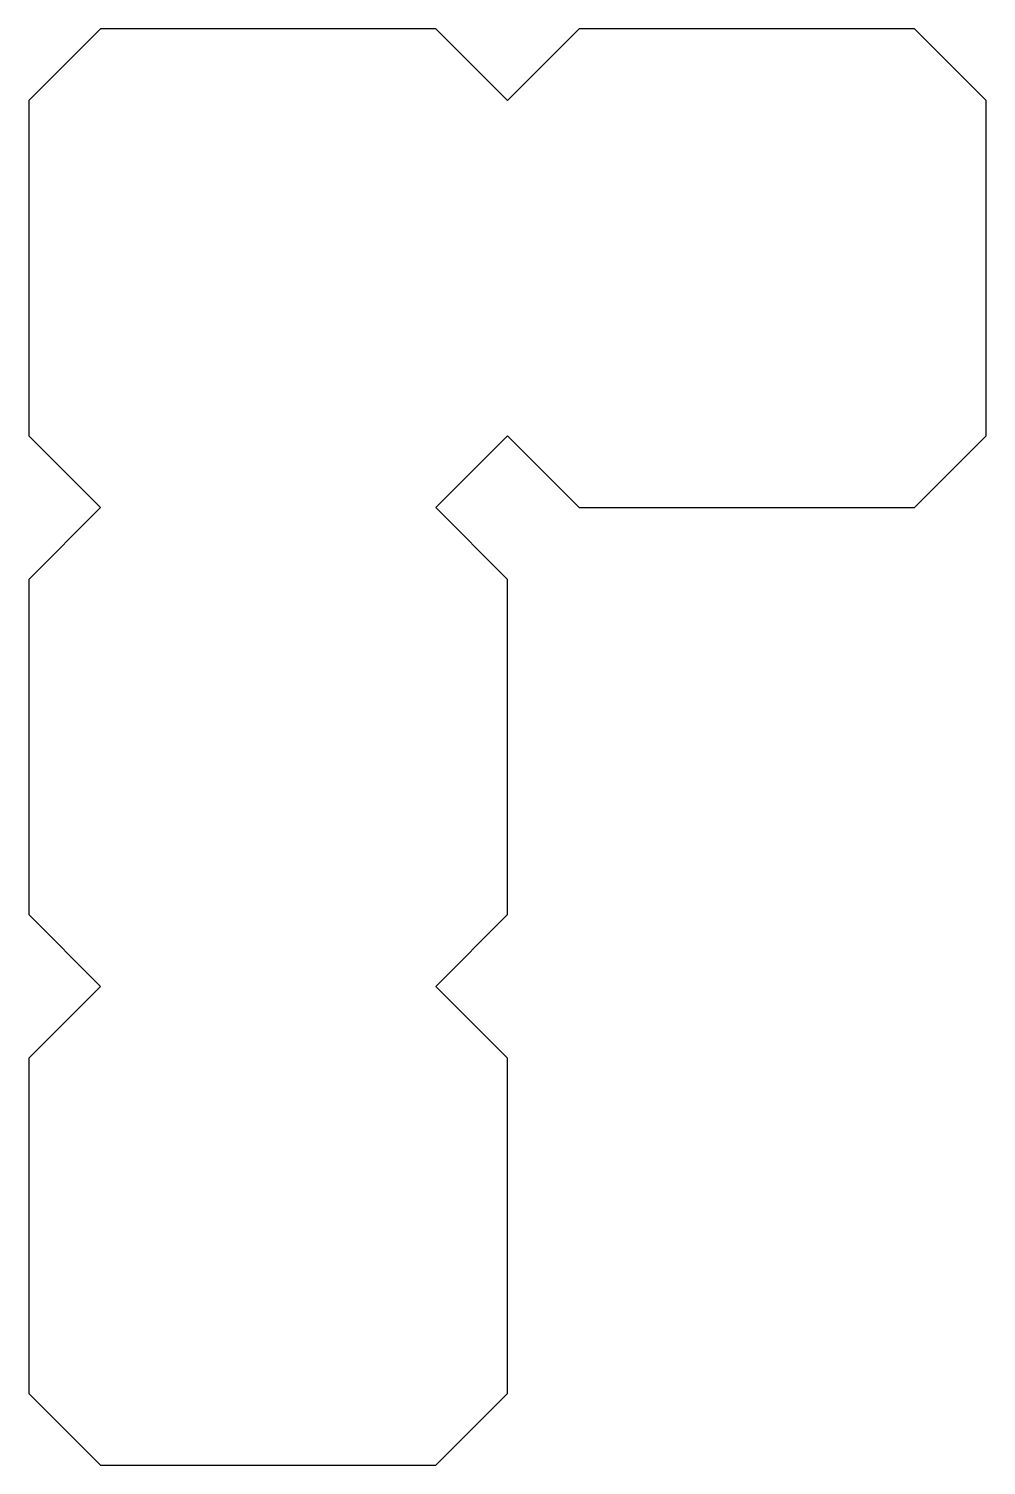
# Model space of a CAD drawing. Extents: x 0 to 37.5, y 0 to 56.2.
import ezdxf

# ---------------------------------------------------------------- set-up
doc = ezdxf.new("R2010")
doc.units = 0

msp = doc.modelspace()

# ---------------------------------------------------------------- linework, layer by layer
at = {"layer": 'shape', "color": 0}
for p, q in [((2.813, 56.25), (0, 53.438)), ((15.938, 56.25), (2.813, 56.25)), ((2.813, 56.25), (2.813, 56.25)), ((18.75, 53.438), (15.938, 56.25)), ((21.563, 56.25), (18.75, 53.438)), ((34.687, 56.25), (21.563, 56.25)), ((37.5, 53.438), (34.687, 56.25)), ((0, 53.438), (0, 40.312)), ((37.5, 40.312), (37.5, 53.438)), ((0, 40.312), (2.813, 37.5)), ((15.938, 37.5), (18.75, 40.312)), ((18.75, 40.312), (21.563, 37.5)), ((34.687, 37.5), (37.5, 40.312)), ((2.813, 37.5), (0, 34.687)), ((18.75, 34.687), (15.938, 37.5)), ((21.563, 37.5), (34.687, 37.5)), ((0, 34.687), (0, 21.563)), ((18.75, 21.563), (18.75, 34.687)), ((0, 21.563), (2.813, 18.75)), ((15.938, 18.75), (18.75, 21.563)), ((2.813, 18.75), (0, 15.938)), ((18.75, 15.938), (15.938, 18.75)), ((0, 15.938), (0, 2.812)), ((18.75, 2.812), (18.75, 15.938)), ((0, 2.812), (2.813, 0)), ((15.938, 0), (18.75, 2.812)), ((2.813, 0), (15.938, 0))]:
    msp.add_line(p, q, dxfattribs=at)

doc.saveas('drawing.dxf')
